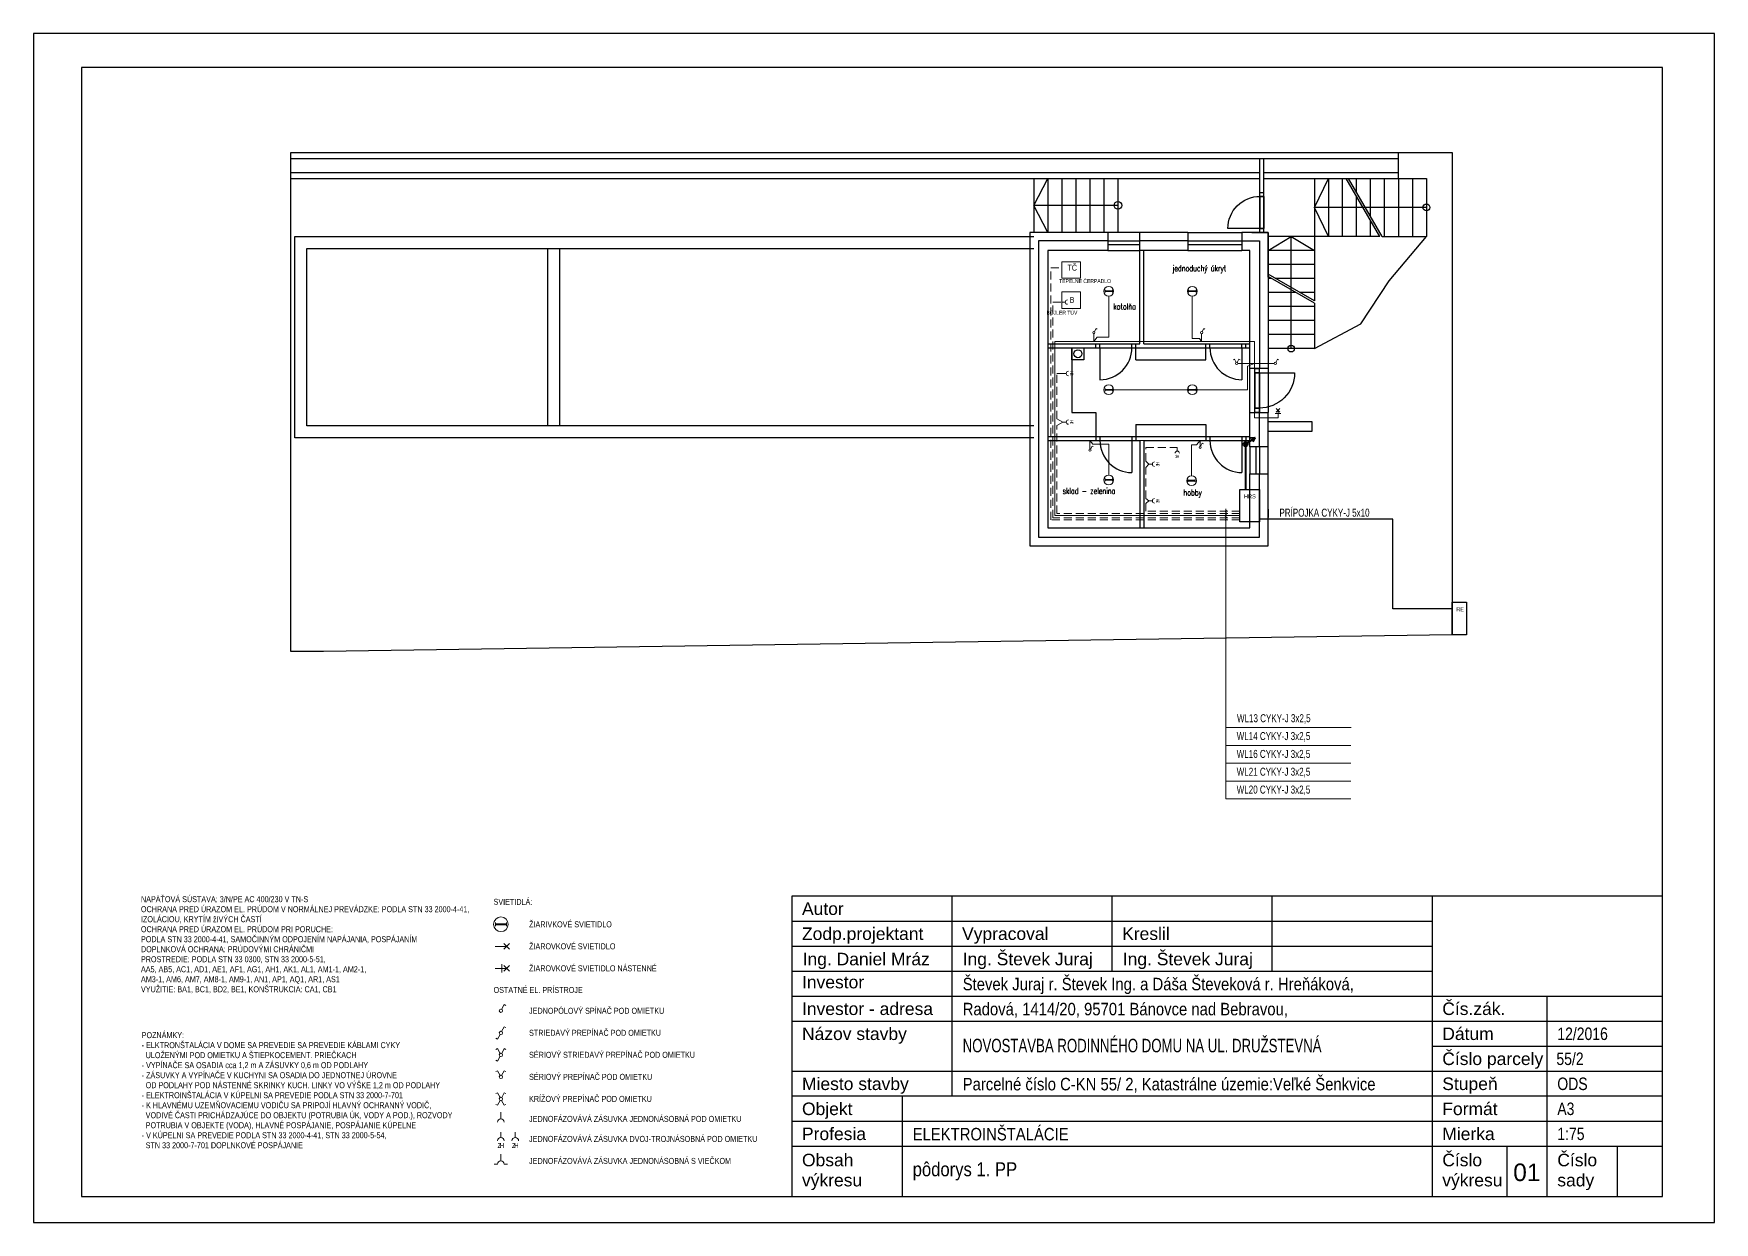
# Model space of a CAD drawing. Header units: millimetres. Extents: x -46602525 to 119548367, y -46665079 to 96925382.
# Drawn here: x 84915 to 126915, y -41137 to -11437 of the extents above; entities that cross this region are included whole.
import ezdxf
from ezdxf.lldxf.tags import DXFTag

# ---------------------------------------------------------------- set-up
doc = ezdxf.new("R2010")
doc.units = ezdxf.units.MM
doc.linetypes.add('HIDDENNEW', pattern=[60, 40, -20])
for name, color, linetype in [('DIM_100', 64, 'Continuous'), ('DVE_REZ', 1, 'Continuous'), ('HRS', 1, 'Continuous'), ('KOTY', 2, 'Continuous'), ('MUR-POH', 64, 'Continuous'), ('MUR_POH', 64, 'Continuous'), ('MUR_REZ', 3, 'Continuous'), ('NAB_ZAR', 14, 'Continuous'), ('PLO_LIN', 6, 'Continuous'), ('POP', 7, 'Continuous'), ('POP_100', 8, 'Continuous'), ('RAM_100', 160, 'Continuous'), ('ROZPISKA100', 7, 'Continuous'), ('TXT_50_MIESTN', 7, 'Continuous')]:
    doc.layers.add(name, color=color, linetype=linetype)
for name, color, linetype, lineweight in [('EL_SVE', 5, 'Continuous', 18), ('EL_SVE_PRVKY', 6, 'Continuous', 9), ('EL_ZAS', 5, 'HIDDENNEW', 18), ('EL_ZAS_PRVKY', 6, 'Continuous', 9), ('KABELAZ_POPIS', 4, 'Continuous', 9), ('TC', 1, 'Continuous', 13)]:
    doc.layers.add(name, color=color, linetype=linetype, lineweight=lineweight)
doc.styles.add('ARIAL', font='arial.ttf', dxfattribs={"height": 250})
doc.styles.add('ROMANS', font='arial.ttf', dxfattribs={"width": 0.85})
doc.styles.add('SIMPLEX', font='SIMPLEX.SHX', dxfattribs={"width": 0.7})
doc.styles.get("Standard").update_dxf_attribs({"font": 'arial.ttf'})
doc.styles.add('TR-ELEC', font='TXT', dxfattribs={"width": 0.75, "height": 2})
tags = doc.linetypes.add('DASHED', pattern=[0.75, 0.5, -0.25]).pattern_tags.tags
tags[6:7] = [DXFTag(74, 4), DXFTag(75, 0), DXFTag(340, '0'), DXFTag(46, 1.0), DXFTag(50, 0.0), DXFTag(44, 0.0), DXFTag(45, 0.0)]
tags[4:5] = [DXFTag(74, 4), DXFTag(75, 0), DXFTag(340, '0'), DXFTag(46, 1.0), DXFTag(50, 0.0), DXFTag(44, 0.0), DXFTag(45, 0.0)]

# ---------------------------------------------------------------- blocks, each defined once
blk = doc.blocks.new('Z_RAM_A_3_hp 1220')
at = {"layer": 'POP', "linetype": 'Continuous'}
blk.add_lwpolyline([(-288.5, -408), (-6.5, -408), (-6.5, -13), (-288.5, -13)], close=True, dxfattribs=at)
at = {"layer": 'RAM_100', "color": 240, "linetype": 'Continuous'}
blk.add_lwpolyline([(-297, -420), (0, -420), (0, 0), (-297, 0)], close=True, dxfattribs=at)
at = {"layer": 'RAM_100', "linetype": 'Continuous'}
blk.add_lwpolyline([(-288.5, -13), (-288.5, -408), (-6.5, -408), (-6.5, -13)], close=True, dxfattribs=at)
blk = doc.blocks.new('ziarivkove_svetlo')
at = {"layer": 'EL_SVE', "color": 5, "ltscale": 5}
for p, q in [((59026, -20321), (59026, -20385)), ((59210, -20321), (59210, -20385))]:
    blk.add_line(p, q, dxfattribs=at)
blk.add_lwpolyline([(59026, -20363), (59026, -20343), (59210, -20343), (59210, -20363)], close=True, dxfattribs=at)
at = {"layer": 'EL_SVE', "color": 1, "ltscale": 5}
blk.add_circle((59118, -20353), 122, dxfattribs=at)
blk = doc.blocks.new('SerPrepinac')
at = {"layer": 'EL_SVE_PRVKY'}
for p, q in [((58921, -17425), (58893, -17439)), ((58963, -17504), (58921, -17425)), ((58989, -17504), (59031, -17425)), ((59031, -17425), (59059, -17439))]:
    blk.add_line(p, q, dxfattribs=at)
blk.add_circle((58976, -17529), 27.6, dxfattribs=at)
blk = doc.blocks.new('1Pvypinac')
at = {"layer": 'EL_SVE_PRVKY'}
for p, q in [((59172, -17505), (59214, -17426)), ((59214, -17426), (59242, -17440))]:
    blk.add_line(p, q, dxfattribs=at)
blk.add_circle((59160, -17529), 27.4, dxfattribs=at)
blk = doc.blocks.new('Ziarovkove svietidlo')
at = {"layer": 'EL_SVE_PRVKY'}
for p, q in [((58915, -17703), (59011, -17608)), ((58915, -17608), (59011, -17703)), ((58963, -17656), (58772, -17656))]:
    blk.add_line(p, q, dxfattribs=at)
blk = doc.blocks.new('Ziarovkove svietidlo na stenu')
at = {"layer": 'EL_SVE_PRVKY', "ltscale": 5}
blk.add_line((58884, -17771), (58884, -17910), dxfattribs=at)
at = {"layer": 'EL_ZAS', "ltscale": 5}
blk.add_blockref('Ziarovkove svietidlo', (0, -185), dxfattribs=at)
blk = doc.blocks.new('zasuvka')
at = {"layer": 'EL_ZAS_PRVKY'}
blk.add_line((59980, -18927), (59980, -19014), dxfattribs=at)
blk.add_arc((59980, -19069), 55.3, 0, 180, dxfattribs=at)
blk = doc.blocks.new('Zasuvka_Ramcek')
at = {"layer": 'EL_ZAS_PRVKY', "ltscale": 5, "rotation": 360}
blk.add_blockref('zasuvka', (-1311, 1363), dxfattribs=at)
at = {"layer": 'EL_ZAS_PRVKY', "ltscale": 5, "insert": (58669, -17745), "char_height": 80, "width": 55.34, "attachment_point": 1, "style": 'TR-ELEC'}
blk.add_mtext('{\\pxqr;H}', dxfattribs=at)
at = {"layer": 'EL_ZAS_PRVKY', "ltscale": 5, "style": 'TR-ELEC', "width": 0.75}
blk.add_attdef('Z', (58614, -17825), '', height=80, dxfattribs=at)

msp = doc.modelspace()

# ---------------------------------------------------------------- linework, layer by layer
at = {"const_width": 10.7}
for points in [[(111403, -19128, 1), (111413, -19128, 1)], [(114096, -19128, 1), (114107, -19128, 1)], [(115420, -19676, 1), (115431, -19676, 1)], [(111306, -21603, 1), (111317, -21603, 1)], [(114058, -21603, 1), (114069, -21603, 1)]]:
    msp.add_lwpolyline(points, format="xyb", close=True, dxfattribs=at)
at = {"layer": 'DVE_REZ', "color": 8, "linetype": 'ByBlock'}
msp.add_lwpolyline([(115559, -16303), (114759, -16303, -0.414214), (115559, -15503)], format="xyb", dxfattribs=at)
at = {"layer": 'EL_SVE', "color": 5, "ltscale": 5}
for p, q in [((96453, -33642), (96453, -33738)), ((96453, -33705), (96453, -33675)), ((96453, -33675), (96728, -33675)), ((96728, -33705), (96453, -33705)), ((96728, -33642), (96728, -33738)), ((96728, -33675), (96728, -33705))]:
    msp.add_line(p, q, dxfattribs=at)
at = {"layer": 'EL_SVE', "ltscale": 5}
for points in [[(111781, -17995), (111781, -19023), (111490, -19023), (111408, -19128)], [(113869, -17995), (113869, -19055), (114051, -19055), (114101, -19128)], [(115059, -23480), (110437, -23480), (110437, -19128), (115426, -19128), (115426, -21039), (116011, -21039)], [(111408, -18934), (111408, -19128)], [(114101, -18934), (114101, -19128)], [(113991, -20335), (115248, -20335), (115248, -19742), (115426, -19676)], [(115426, -19676), (115006, -19676)], [(115916, -19676), (115426, -19676)], [(111903, -20335), (113747, -20335)], [(110437, -21603), (114063, -21603), (114063, -21745)], [(111311, -21816), (111311, -21603)], [(111781, -22465), (111781, -21695), (111383, -21695), (111311, -21603)], [(113850, -22485), (113850, -21710), (113974, -21710), (114063, -21603)]]:
    msp.add_lwpolyline(points, dxfattribs=at)
at = {"layer": 'EL_SVE', "color": 1, "ltscale": 5}
msp.add_circle((96591, -33690), 183, dxfattribs=at)
at = {"layer": 'EL_SVE_PRVKY'}
for p, q in [((96734, -34242), (96447, -34242)), ((96662, -34314), (96806, -34170)), ((96662, -34170), (96806, -34314)), ((96734, -34790), (96447, -34790)), ((96662, -34862), (96806, -34719)), ((96662, -34719), (96806, -34862)), ((96610, -35815), (96673, -35696)), ((96673, -35696), (96714, -35717)), ((96508, -36558), (96466, -36537)), ((96571, -36439), (96508, -36558)), ((96508, -37106), (96466, -37085)), ((96508, -37347), (96466, -37367)), ((96571, -36987), (96508, -37106)), ((96571, -37465), (96508, -37347)), ((96610, -37465), (96673, -37347)), ((96673, -37347), (96715, -37367)), ((96508, -38209), (96466, -38188)), ((96571, -38090), (96508, -38209)), ((96610, -38090), (96673, -38209)), ((96673, -38209), (96715, -38188))]:
    msp.add_line(p, q, dxfattribs=at)
at = {"layer": 'EL_SVE_PRVKY', "ltscale": 5}
msp.add_line((96618, -34686), (96618, -34894), dxfattribs=at)
at = {"layer": 'EL_SVE_PRVKY'}
for centre, radius in [((96591, -35851), 41.2), ((96591, -37502), 41.4)]:
    msp.add_circle(centre, radius, dxfattribs=at)
at = {"layer": 'EL_ZAS', "color": 1, "linetype": 'Continuous', "lineweight": 50, "ltscale": 5}
for p, q in [((115165, -21731), (115234, -21662)), ((115165, -21662), (115234, -21731))]:
    msp.add_line(p, q, dxfattribs=at)
at = {"layer": 'EL_ZAS', "linetype": 'Continuous', "lineweight": 40, "ltscale": 5}
for p, q in [((115439, -21537), (115199, -21697)), ((115199, -21697), (115199, -22824)), ((115439, -21537), (115325, -21542)), ((115393, -21636), (115439, -21537))]:
    msp.add_line(p, q, dxfattribs=at)
at = {"layer": 'EL_ZAS', "color": 1, "ltscale": 5}
msp.add_lwpolyline([(115059, -23582), (110336, -23582), (110336, -17292), (110608, -17292)], dxfattribs=at)
at = {"layer": 'EL_ZAS', "ltscale": 5}
for points in [[(115059, -23531), (110386, -23531), (110386, -18146), (110608, -18146)], [(115059, -23424), (110487, -23424), (110487, -21230), (110630, -21142), (110487, -21065), (110487, -19929), (110630, -19929)], [(115059, -23367), (112704, -23367), (112704, -23174), (112783, -23110), (112704, -23052), (112704, -22280), (112783, -22195), (112704, -22120), (112704, -21780), (113493, -21780)]]:
    msp.add_lwpolyline(points, dxfattribs=at)
at = {"layer": 'EL_ZAS', "color": 1, "linetype": 'Continuous', "lineweight": 50, "ltscale": 5}
msp.add_circle((115199, -21697), 48.8, dxfattribs=at)
at = {"layer": 'EL_ZAS_PRVKY'}
for p, q in [((96591, -38385), (96591, -38551)), ((96591, -39435), (96591, -39601)), ((96424, -39684), (96507, -39684)), ((96674, -39684), (96757, -39684))]:
    msp.add_line(p, q, dxfattribs=at)
for centre, radius in [((96591, -38634), 83), ((96591, -39684), 83.2)]:
    msp.add_arc(centre, radius, 0, 180, dxfattribs=at)
at = {"layer": 'HRS', "ltscale": 5}
for points in [[(115059, -22824), (115545, -22824), (115545, -23634), (115059, -23634)], [(120364, -25644), (120721, -25644), (120721, -26454), (120364, -26454)]]:
    msp.add_lwpolyline(points, close=True, dxfattribs=at)
at = {"layer": 'HRS', "linetype": 'Continuous', "ltscale": 5}
msp.add_lwpolyline([(120364, -25812), (118879, -25812), (118879, -23568), (115545, -23568)], dxfattribs=at)
at = {"layer": 'KABELAZ_POPIS', "ltscale": 5}
for p, q in [((114692, -23385), (114728, -23350)), ((114692, -23442), (114728, -23406)), ((114692, -23498), (114728, -23463)), ((114692, -23549), (114727, -23513)), ((114692, -23599), (114727, -23564)), ((114710, -28775), (117835, -28775)), ((114703, -29221), (117828, -29221)), ((114703, -29667), (117828, -29667)), ((114703, -30112), (117828, -30112)), ((114703, -30558), (117828, -30558))]:
    msp.add_line(p, q, dxfattribs=at)
msp.add_lwpolyline([(114710, -23308), (114710, -23308), (114703, -30558)], dxfattribs=at)
at = {"layer": 'KOTY', "color": 8, "flags": 128}
for points in [[(110860, -19284), (110860, -20903), (111460, -20903)], [(112460, -19584), (112460, -19284)], [(114210, -19584), (114210, -19284)], [(112460, -19584), (114210, -19584)], [(111460, -20903), (111460, -21503)], [(112460, -21203), (114210, -21203)], [(112460, -21203), (112460, -21503)], [(114210, -21203), (114210, -21503)]]:
    msp.add_lwpolyline(points, dxfattribs=at)
at = {"layer": 'MUR-POH', "color": 8}
for points in [[(119017, -15053), (119017, -14403)], [(91338, -16403), (91338, -14903), (97655, -14903)], [(91338, -16403), (91338, -14903), (97655, -14903)], [(91338, -15053), (97655, -15053)], [(91338, -15053), (97655, -15053)], [(97667, -14903), (115560, -14903)], [(97667, -14903), (109510, -14903)], [(97667, -15053), (115559, -15053)], [(97667, -15053), (109610, -15053)], [(115659, -14903), (119017, -14903)], [(115659, -15053), (119719, -15053)], [(115659, -15053), (119018, -15053)], [(118317, -15053), (118317, -15992)], [(118667, -15053), (118667, -16503)], [(119017, -15053), (119017, -16503)], [(119368, -15053), (119368, -16503)], [(119719, -15053), (119719, -16503)], [(115559, -15503), (115659, -15503)], [(115559, -15503), (115659, -15503)], [(115559, -16303), (115659, -16303)], [(115760, -16853), (116339, -16503), (116918, -16853)], [(116339, -19306), (116339, -16503)], [(116918, -19303), (118083, -18690), (118790, -17616), (119719, -16503)], [(118612, -16503), (119719, -16503)], [(116918, -18252), (115760, -18252)], [(116918, -18173), (116918, -19305)], [(116918, -18602), (115760, -18602)], [(116918, -18603), (115760, -18603)], [(116918, -18952), (115760, -18952)], [(116918, -18953), (115760, -18953)], [(116918, -19303), (115760, -19303)], [(116918, -19305), (115760, -19305)], [(115760, -21125), (116859, -21125), (116859, -21375), (115760, -21375)]]:
    msp.add_lwpolyline(points, dxfattribs=at)
at = {"layer": 'MUR_POH', "color": 8, "linetype": 'DASHED', "ltscale": 250}
msp.add_line((109910, -16503), (109910, -16503), dxfattribs=at)
at = {"layer": 'MUR_POH', "color": 8}
for p in [(115760, -17520), (115760, -17447)]:
    msp.add_line(p, (115760, -16403), dxfattribs=at)
at = {"layer": 'MUR_POH', "color": 8, "flags": 128}
for points in [[(91338, -26878), (91338, -14523)], [(112560, -16403), (112560, -16403)], [(113755, -16403), (115110, -16403)], [(115360, -16403), (115360, -16403), (115760, -16403), (115760, -16503)], [(115360, -16403), (115360, -16403), (115760, -16403), (115760, -16503)], [(115760, -19803), (115660, -19803)], [(115660, -20903), (115760, -20903)], [(115760, -21759), (115760, -20903)], [(115760, -22437), (115760, -21759)], [(115760, -23318), (115760, -23524)], [(109810, -24234), (110210, -24234)]]:
    msp.add_lwpolyline(points, dxfattribs=at)
at = {"layer": 'MUR_POH', "color": 8, "linetype": 'DASHED', "ltscale": 250, "flags": 128}
for points in [[(109910, -15053), (109910, -16403)], [(110260, -16403), (109910, -15728), (110260, -15053)], [(110260, -15053), (110260, -16403)], [(110609, -15053), (110609, -16403)], [(110959, -15053), (110959, -16403)], [(111309, -15053), (111309, -16403)], [(111659, -15053), (111659, -16403)], [(112010, -15053), (112010, -16403)], [(116918, -15053), (116918, -16503)], [(117268, -16503), (116918, -15778), (117268, -15053)], [(117268, -15053), (117268, -16503)], [(117617, -15053), (117617, -16503)], [(117967, -15053), (117967, -15386)], [(117967, -15486), (117967, -16503)], [(112010, -15728), (109910, -15728)], [(119719, -15778), (116918, -15778)], [(118317, -16092), (118317, -16503)], [(109910, -21534), (91438, -21534), (91438, -16503), (109910, -16503)], [(118554, -16503), (115760, -16503)], [(116918, -16503), (116918, -18116)], [(109910, -21234), (91738, -21234), (91738, -16803), (109910, -16803)], [(97767, -21234), (97767, -16803)], [(98067, -21234), (98067, -16803)], [(116918, -16853), (115760, -16853)], [(116918, -17202), (115760, -17202)], [(116918, -17552), (115942, -17552)], [(116918, -17902), (116548, -17902)], [(115310, -20903), (115310, -19803)], [(115760, -19803), (115760, -20903)]]:
    msp.add_lwpolyline(points, dxfattribs=at)
at = {"layer": 'MUR_POH', "color": 8}
for points in [[(111760, -16618), (110025, -16618), (110025, -24019), (115545, -24019), (115545, -22437)], [(112560, -16403), (111760, -16403)], [(111760, -16618), (112562, -16618)], [(111760, -16708), (112560, -16708)], [(113755, -16618), (112562, -16618)], [(113755, -16618), (115110, -16618)], [(113755, -16708), (115110, -16708)], [(115110, -16618), (115545, -16618), (115545, -19803)], [(115760, -16403), (115760, -17520)], [(111760, -16853), (112560, -16853)], [(113755, -16853), (115110, -16853)], [(115310, -16853), (115110, -16853)], [(115310, -19803), (115310, -16853)], [(115310, -21759), (115310, -20903)], [(115545, -21759), (115545, -20903)]]:
    msp.add_lwpolyline(points, dxfattribs=at)
at = {"layer": 'MUR_POH', "color": 8, "linetype": 'DASHED', "ltscale": 250}
msp.add_circle((112010, -15728), 95.8, dxfattribs=at)
at = {"layer": 'MUR_REZ', "color": 8}
msp.add_line((115660, -19803), (115310, -19803), dxfattribs=at)
at = {"layer": 'MUR_REZ', "color": 8, "flags": 128}
for points in [[(120364, -26454), (92159, -26878), (91338, -26878), (91338, -14403), (91338, -14403), (120364, -14403), (120364, -26454)], [(119017, -14553), (119017, -14403)], [(111760, -16403), (109810, -16403), (109810, -24234), (115760, -24234), (115760, -22437)], [(111760, -16403), (111760, -16853)], [(113755, -16403), (112560, -16403)], [(112560, -16853), (112560, -16403)], [(113755, -16403), (113755, -16853)], [(115760, -16403), (115110, -16403)], [(115110, -16403), (115110, -16853)], [(111760, -16853), (110260, -16853), (110260, -23784), (115310, -23784), (115310, -22437)], [(112560, -19184), (112560, -16853)], [(113755, -16853), (112560, -16853)], [(112660, -19184), (112660, -16853)], [(113755, -16853), (112660, -16853)], [(115760, -17505), (115760, -19803)], [(110260, -19184), (111460, -19184)], [(110260, -19284), (111460, -19284)], [(111460, -19284), (111460, -19184)], [(112460, -19184), (112560, -19184)], [(112460, -19284), (112460, -19184)], [(112460, -19284), (114260, -19284)], [(112660, -19184), (114260, -19184)], [(114210, -19284), (114210, -19184)], [(115210, -19284), (115210, -19184)], [(115210, -19184), (115310, -19184)], [(115210, -19284), (115310, -19284)], [(115310, -20903), (115660, -20903)], [(110260, -21503), (111460, -21503)], [(110260, -21603), (111460, -21603)], [(111460, -21503), (111460, -21603)], [(112460, -21503), (114210, -21503)], [(112460, -21503), (112460, -21603)], [(112460, -21603), (112560, -21603)], [(112560, -21603), (112560, -23784)], [(112660, -21603), (112660, -23784)], [(112660, -21603), (114210, -21603)], [(114210, -21503), (114210, -21603)], [(115210, -21503), (115210, -21603)], [(115210, -21503), (115310, -21503)], [(115210, -21603), (115310, -21603)], [(115760, -21759), (115310, -21759)], [(115310, -22437), (115760, -22437)]]:
    msp.add_lwpolyline(points, dxfattribs=at)
at = {"layer": 'MUR_REZ', "color": 8}
for points in [[(91338, -14553), (119017, -14553)], [(118554, -16503), (117717, -15053)], [(118612, -16503), (117775, -15053)], [(116918, -18116), (115760, -17447)], [(116918, -18173), (115760, -17505)], [(115842, -17552), (115760, -17552)], [(116448, -17902), (115760, -17902)]]:
    msp.add_lwpolyline(points, dxfattribs=at)
at = {"layer": 'MUR_REZ', "color": 8, "flags": 128}
msp.add_lwpolyline([(110860, -19584), (110860, -19284), (111160, -19284), (111160, -19584)], close=True, dxfattribs=at)
at = {"layer": 'MUR_REZ', "color": 8}
for centre in [(119719, -15778), (116339, -19306)]:
    msp.add_circle(centre, 84.2, dxfattribs=at)
at = {"layer": 'NAB_ZAR', "color": 8}
for p, q in [((115559, -16303), (115659, -16303)), ((115545, -20793), (115435, -20793)), ((115545, -20903), (115435, -20903))]:
    msp.add_line(p, q, dxfattribs=at)
at = {"layer": 'NAB_ZAR', "color": 8, "flags": 128}
for points in [[(115559, -15403), (115560, -14553)], [(115659, -15403), (115659, -14553)], [(115559, -15503), (115559, -15403)], [(115559, -15403), (115659, -15403)], [(115559, -15503), (115559, -15403)], [(115559, -15403), (115659, -15403)], [(115559, -15503), (115559, -16303)], [(115559, -15503), (115659, -15503)], [(115659, -15503), (115559, -15503)], [(115559, -16303), (115559, -15503)], [(115559, -15503), (115559, -16303)], [(115559, -15503), (115659, -15503)], [(115659, -15503), (115559, -15503)], [(115559, -16303), (115559, -15503)], [(115659, -15503), (115659, -15403)], [(115659, -15503), (115659, -15403)], [(115659, -15503), (115659, -15446)], [(115659, -15503), (115659, -15446)], [(115659, -16303), (115659, -15503)], [(115659, -15503), (115659, -16303)], [(115659, -16303), (115659, -15503)], [(115659, -15503), (115659, -16303)], [(115559, -16303), (115659, -16303)], [(115659, -16303), (115559, -16303)], [(115559, -16403), (115559, -16303)], [(115659, -16403), (115659, -16303)], [(111460, -19184), (112460, -19184)], [(111460, -19284), (112460, -19284)], [(111560, -19284), (111560, -19184)], [(111560, -19284), (111560, -20084)], [(112360, -19284), (112360, -19184)], [(114210, -19184), (115210, -19184)], [(114210, -19284), (115210, -19284)], [(114310, -19284), (114310, -19184)], [(115110, -19284), (115110, -19184)], [(115110, -19284), (115110, -20084)], [(115435, -19913), (115435, -19803), (115545, -19803)], [(115435, -20793), (115435, -19913)], [(115545, -19913), (115435, -19913)], [(115435, -19913), (115545, -19913)], [(115435, -19913), (115435, -20793)], [(115545, -19913), (115435, -19913)], [(115545, -19913), (115545, -19803)], [(115545, -19913), (115545, -20793)], [(115545, -20793), (115545, -19913)], [(115545, -20793), (115435, -20793)], [(115435, -20793), (115545, -20793)], [(115435, -20903), (115435, -20793)], [(115545, -20793), (115435, -20793)], [(115545, -20903), (115545, -20793)], [(115545, -20793), (115545, -20903)], [(111460, -21503), (112460, -21503)], [(111460, -21603), (112460, -21603)], [(111560, -21503), (111560, -21603)], [(112360, -21503), (112360, -21603)], [(112360, -21603), (112360, -22403)], [(114210, -21503), (115210, -21503)], [(114210, -21603), (115210, -21603)], [(114310, -21503), (114310, -21603)], [(115110, -21503), (115110, -21603)], [(115110, -21603), (115110, -22403)]]:
    msp.add_lwpolyline(points, dxfattribs=at)
msp.add_lwpolyline([(115545, -19913), (116425, -19913, -0.414214), (115545, -20793)], format="xyb", dxfattribs=at)
at = {"layer": 'NAB_ZAR', "color": 8}
msp.add_circle((111010, -19434), 100, dxfattribs=at)
for centre, start, end in [((111560, -19284), 270, 0), ((115110, -19284), 180, 270), ((112360, -21603), 180, 270), ((115110, -21603), 180, 270)]:
    msp.add_arc(centre, 800, start, end, dxfattribs=at)
at = {"layer": 'PLO_LIN', "color": 8}
for points in [[(115310, -21759), (115310, -22437)], [(115455, -21759), (115455, -22437)], [(115545, -21759), (115545, -22437)]]:
    msp.add_lwpolyline(points, dxfattribs=at)
at = {"layer": 'POP_100', "color": 8}
for p, q in [((125615, -40487), (125615, -12287)), ((120335, -40487), (125615, -40487))]:
    msp.add_line(p, q, dxfattribs=at)
at = {"layer": 'ROZPISKA100', "color": 2}
for p, q in [((103865, -32987), (103865, -40487)), ((125615, -32987), (103865, -32987)), ((119865, -32987), (119865, -40487)), ((125615, -40487), (125615, -32987)), ((103865, -35487), (125615, -35487)), ((125615, -37987), (103865, -37987)), ((103865, -40487), (125615, -40487))]:
    msp.add_line(p, q, dxfattribs=at)
at = {"layer": 'ROZPISKA100'}
for p, q in [((107865, -37987), (107865, -32987)), ((111865, -34862), (111865, -32987)), ((115865, -34862), (115865, -32987)), ((103865, -33612), (119865, -33612)), ((103865, -34237), (119865, -34237)), ((103865, -34862), (119865, -34862)), ((122740, -40487), (122740, -35487)), ((103865, -36112), (125615, -36112)), ((119865, -36737), (125615, -36737)), ((103865, -37362), (125615, -37362)), ((106615, -37987), (106615, -40482)), ((103865, -38612), (125615, -38612)), ((103865, -39237), (125615, -39237)), ((121740, -40487), (121740, -39237)), ((124490, -40487), (124490, -39237))]:
    msp.add_line(p, q, dxfattribs=at)
at = {"layer": 'TC', "color": 1, "ltscale": 5}
for points in [[(110608, -17135), (110608, -17544), (111076, -17544), (111076, -17135)], [(110608, -17892), (110608, -18301), (111076, -18301), (111076, -17892)]]:
    msp.add_lwpolyline(points, close=True, dxfattribs=at)

# ---------------------------------------------------------------- block references
at = {"layer": 'EL_SVE', "ltscale": 5}
for p in [(52249, -1378), (54942, -1378), (56784, -2147), (52152, -4315), (54904, -4244)]:
    msp.add_blockref('1Pvypinac', p, dxfattribs=at)
at = {"layer": 'EL_SVE_PRVKY', "color": 8, "ltscale": 5}
for p in [(52663, 2479), (54751, 2479), (52663, 18), (54751, 18), (52663, -2234), (54732, -2254)]:
    msp.add_blockref('ziarivkove_svetlo', p, dxfattribs=at)
at = {"layer": 'EL_SVE_PRVKY', "ltscale": 5, "rotation": 89.99999999999999}
msp.add_blockref('Ziarovkove svietidlo na stenu', (98171, -79811), dxfattribs=at)
at = {"layer": 'EL_ZAS', "ltscale": 5, "rotation": 89.99999999999999}
msp.add_blockref('zasuvka', (91681, -78125), dxfattribs=at)
at = {"layer": 'EL_ZAS', "ltscale": 5}
msp.add_blockref('SerPrepinac', (56003, -2147), dxfattribs=at)
at = {"layer": 'EL_ZAS', "ltscale": 5, "xscale": 1.5, "yscale": 1.5, "zscale": 1.5}
for name, p in [('1Pvypinac', (7851, -10110)), ('SerPrepinac', (8127, -10658)), ('SerPrepinac', (8127, -11760))]:
    msp.add_blockref(name, p, dxfattribs=at)
at = {"layer": 'EL_ZAS_PRVKY', "ltscale": 5, "rotation": 90}
for p in [(93067, -78598), (93067, -79811), (95219, -80863), (95219, -81779)]:
    msp.add_blockref('Zasuvka_Ramcek', p, dxfattribs=at).add_auto_attribs({'Z': '3'})
at = {"layer": 'EL_ZAS_PRVKY', "ltscale": 5}
msp.add_blockref('Zasuvka_Ramcek', (54824, -4216), dxfattribs=at).add_auto_attribs({'Z': '3'})
at = {"layer": 'EL_ZAS_PRVKY', "ltscale": 5, "xscale": 1.5, "yscale": 1.5, "zscale": 1.5, "rotation": 359.9999999999999}
for p in [(6621, -10496), (6981, -10496)]:
    msp.add_blockref('zasuvka', p, dxfattribs=at)
at = {"layer": 'MUR_POH', "color": 8, "lineweight": 9, "ltscale": 0.3, "xscale": 100, "yscale": 100, "zscale": 100, "rotation": 270.0000000000635}
msp.add_blockref('Z_RAM_A_3_hp 1220', (126915, -41137), dxfattribs=at)

# ---------------------------------------------------------------- texts
at = {"layer": 'DIM_100', "color": 8, "char_height": 150, "attachment_point": 5, "style": 'SIMPLEX'}
for s, insert in [('{jednoduchý úkryt}', (114043, -17325)), ('{kotolňa}', (112176, -18257)), ('{sklad - zelenina}', (111287, -22863))]:
    msp.add_mtext(s, dxfattribs=dict(at, insert=insert))
at = {"layer": 'DIM_100', "color": 1, "lineweight": 9, "char_height": 100, "attachment_point": 5, "style": 'TR-ELEC'}
for s, insert in [('{\\C2;TEPELNÉ ČERPADLO}', (111188, -17620)), ('{\\pxql;\\C2;BOJLER TÚV}', (110610, -18411))]:
    msp.add_mtext(s, dxfattribs=dict(at, insert=insert))
at = {"layer": 'DIM_100', "color": 8, "insert": (113877, -22929), "char_height": 150, "width": 694.53, "attachment_point": 5, "style": 'SIMPLEX'}
msp.add_mtext('{hobby}', dxfattribs=at)
at = {"layer": 'EL_ZAS_PRVKY', "ltscale": 5, "char_height": 120, "width": 83.01, "attachment_point": 1, "style": 'TR-ELEC'}
for insert in [(96591, -39157), (96951, -39157)]:
    msp.add_mtext('{\\pxqr;H}', dxfattribs=dict(at, insert=insert))
at = {"layer": 'EL_ZAS_PRVKY', "ltscale": 5, "style": 'TR-ELEC', "width": 0.75}
for p in [(96508, -39277), (96868, -39277)]:
    msp.add_attdef('Z', p, '2', height=120, rotation=360, dxfattribs=at)
at = {"layer": 'HRS', "ltscale": 5, "char_height": 100, "width": 332.87, "attachment_point": 1}
for s, insert in [('{HRS}', (115160, -22949)), ('{RE}', (120464, -25770))]:
    msp.add_mtext(s, dxfattribs=dict(at, insert=insert))
at = {"layer": 'ROZPISKA100'}
for s, height, style, p in [('Autor', 312.5, 'ARIAL', (104115, -33456)), ('Zodp.projektant', 312.5, 'ARIAL', (104115, -34081)), ('Vypracoval', 312.5, 'ARIAL', (108115, -34081)), ('Kreslil', 312.5, 'ARIAL', (112115, -34081)), ('Ing. Daniel Mráz', 312.5, 'ROMANS', (104131, -34714)), ('Ing. Števek Juraj', 312.5, 'ROMANS', (108131, -34714)), ('Ing. Števek Juraj', 312.5, 'ROMANS', (112131, -34714)), ('Investor', 312.5, 'ARIAL', (104115, -35290)), ('Investor - adresa', 312.5, 'ARIAL', (104115, -35956)), ('Čís.zák.', 312.5, 'ARIAL', (120115, -35956)), ('Názov stavby', 312.5, 'ARIAL', (104115, -36581)), ('Dátum', 312.5, 'ARIAL', (120115, -36581)), ('Číslo parcely', 312.5, 'ARIAL', (120115, -37206)), ('Miesto stavby', 312.5, 'ARIAL', (104115, -37831)), ('Stupeň', 312.5, 'ARIAL', (120115, -37831)), ('Objekt', 312.5, 'ARIAL', (104115, -38456)), ('Formát', 312.5, 'ARIAL', (120115, -38456)), ('Profesia', 312.5, 'ARIAL', (104115, -39081)), ('Mierka', 312.5, 'ARIAL', (120115, -39081)), ('Obsah', 312.5, 'ARIAL', (104115, -39735)), ('Číslo', 312.5, 'ARIAL', (120115, -39735)), ('Číslo', 312.5, 'ARIAL', (122990, -39735)), ('01', 437.5, 'ROMANS', (121888, -40105)), ('výkresu', 312.5, 'ARIAL', (104115, -40238)), ('výkresu', 312.5, 'ARIAL', (120115, -40238)), ('sady', 312.5, 'ARIAL', (122990, -40238))]:
    msp.add_text(s, height=height, dxfattribs=dict(at, style=style)).set_placement(p)
at = {"layer": 'ROZPISKA100', "style": 'ROMANS'}
for s, height, width, p in [('Števek Juraj r. Števek Ing. a Dáša Števeková r. Hreňáková, ', 312.5, 0.85, (108131, -35339)), ('Radová, 1414/20, 95701 Bánovce nad Bebravou,', 312.5, 0.85, (108131, -35964)), ('NOVOSTAVBA RODINNÉHO DOMU NA UL. DRUŽSTEVNÁ', 337.5, 0.7, (108131, -36888)), ('Parcelné číslo C-KN 55/ 2, Katastrálne územie:Veľké Šenkvice', 312.5, 0.85, (108131, -37839)), ('ELEKTROINŠTALÁCIE', 312.5, 0.85, (106881, -39089)), ('pôdorys 1. PP', 350, 0.85, (106881, -39985))]:
    msp.add_text(s, height=height, dxfattribs=dict(at, width=width)).set_placement(p)
at = {"layer": 'ROZPISKA100', "width": 0.8}
for tag, p, s in [('12/2016', (122990, -36581), 'DÁTUM'), ('55/2', (122967, -37206), 'ARCH.ČÍSLO'), ('ODS', (122990, -37831), 'STUPEŇ'), ('A3', (122990, -38456), 'FORMÁT'), ('1:75', (122990, -39081), 'MIERKA')]:
    msp.add_attdef(tag, p, s, height=312.5, dxfattribs=at)
at = {"layer": 'TC', "color": 1, "ltscale": 5, "char_height": 150, "attachment_point": 1, "style": 'TR-ELEC'}
for s, insert, width in [('{TČ}', (110749, -17210), 226.47), ('{B}', (110804, -18014), 142.72)]:
    msp.add_mtext(s, dxfattribs=dict(at, insert=insert, width=width))
at = {"layer": 'TXT_50_MIESTN', "linetype": 'Continuous', "lineweight": 9, "ltscale": 5, "style": 'TR-ELEC', "width": 0.75}
for s, p in [('SVIETIDLÁ:', (96408, -33204)), ('ŽIARIVKOVÉ SVIETIDLO', (97295, -33765)), ('ŽIAROVKOVÉ SVIETIDLO', (97295, -34315)), ('ŽIAROVKOVÉ SVIETIDLO NÁSTENNÉ', (97295, -34865)), ('OSTATNÉ EL. PRÍSTROJE', (96408, -35405)), ('JEDNOPÓLOVÝ SPÍNAČ POD OMIETKU', (97295, -35926)), ('STRIEDAVÝ PREPÍNAČ POD OMIETKU', (97295, -36476)), ('SÉRIOVÝ STRIEDAVÝ PREPÍNAČ POD OMIETKU', (97295, -37026)), ('SÉRIOVÝ PREPÍNAČ POD OMIETKU', (97295, -37576)), ('KRÍŽOVÝ PREPÍNAČ POD OMIETKU', (97295, -38126)), ('JEDNOFÁZOVÁVÁ ZÁSUVKA JEDNONÁSOBNÁ POD OMIETKU', (97295, -38626)), ('JEDNOFÁZOVÁVÁ ZÁSUVKA DVOJ-TROJNÁSOBNÁ POD OMIETKU', (97295, -39126)), ('JEDNOFÁZOVÁVÁ ZÁSUVKA JEDNONÁSOBNÁ S VIEČKOM', (97295, -39676))]:
    msp.add_text(s, height=150, dxfattribs=at).set_placement(p)
at = {"layer": 'TXT_50_MIESTN', "ltscale": 5, "char_height": 200, "width": 4258.46, "attachment_point": 1, "style": 'TR-ELEC'}
for s, insert in [('{PRÍPOJKA CYKY-J 5x10}', (116046, -23306)), ('{WL13 CYKY-J 3x2,5}', (114985, -28441)), ('{WL14 CYKY-J 3x2,5}', (114978, -28887)), ('{WL16 CYKY-J 3x2,5}', (114978, -29333)), ('{WL21 CYKY-J 3x2,5}', (114978, -29778)), ('{WL20 CYKY-J 3x2,5}', (114978, -30224))]:
    msp.add_mtext(s, dxfattribs=dict(at, insert=insert))
at = {"layer": 'TXT_50_MIESTN', "lineweight": 9, "ltscale": 5, "char_height": 150, "attachment_point": 1, "style": 'TR-ELEC'}
for s, insert, width in [('{NAPÄŤOVÁ SÚSTAVA: 3/N/PE AC 400/230 V TN-S\\POCHRANA PRED ÚRAZOM EL. PRÚDOM V NORMÁLNEJ PREVÁDZKE: PODLA STN 33 2000-4-41, IZOLÁCIOU, KRYTÍM žIVÝCH ČASTÍ\\POCHRANA PRED ÚRAZOM EL. PRÚDOM PRI PORUCHE: \\PPODLA STN 33 2000-4-41, SAMOČINNÝM ODPOJENÍM NAPÁJANIA, POSPÁJANÍM\\PDOPLNKOVÁ OCHRANA: PRÚDOVÝMI CHRÁNIČMI\\PPROSTREDIE: PODLA STN 33 0300, STN 33 2000-5-51, \\PAA5, AB5, AC1, AD1, AE1, AF1, AG1, AH1, AK1, AL1, AM1-1, AM2-1, \\PAM3-1, AM6, AM7, AM8-1, AM9-1, AN1, AP1, AQ1, AR1, AS1\\PVYUŽITIE: BA1, BC1, BD2, BE1, KONŠTRUKCIA: CA1, CB1}', (87597, -32987), 7552.59), ('{POZNÁMKY:\\P- ELKTRONŠTALÁCIA V DOME SA PREVEDIE SA PREVEDIE KÁBLAMI CYKY \\P  ULOŽENÝMI POD OMIETKU A ŠTIEPKOCEMENT. PRIEČKACH\\P- VYPÍNAČE SA OSADIA cca 1,2 m A ZÁSUVKY 0,6 m OD PODLAHY\\P- ZÁSUVKY A VYPÍNAČE V KUCHYNI SA OSADIA DO JEDNOTNEJ ÚROVNE \\P  OD PODLAHY POD NÁSTENNÉ SKRINKY KUCH. LINKY VO VÝŠKE 1,2 m OD PODLAHY\\P- ELEKTROINŠTALÁCIA V KÚPELNI SA PREVEDIE PODLA STN 33 2000-7-701\\P- K HLAVNÉMU UZEMŇOVACIEMU VODIČU SA PRIPOJÍ HLAVNÝ OCHRANNÝ VODIČ, \\P  VODIVÉ ČASTI PRICHÁDZAJÚCE DO OBJEKTU (POTRUBIA ÚK, VODY A POD.), ROZVODY \\P  POTRUBIA V OBJEKTE (VODA), HLAVNÉ POSPÁJANIE, POSPÁJANIE KÚPELNE\\P- V KÚPELNI SA PREVEDIE PODLA STN 33 2000-4-41, STN 33 2000-5-54, \\P  STN 33 2000-7-701 DOPLNKOVÉ POSPÁJANIE}', (87615, -36384), 11319.65)]:
    msp.add_mtext(s, dxfattribs=dict(at, insert=insert, width=width))

doc.saveas('drawing.dxf')
